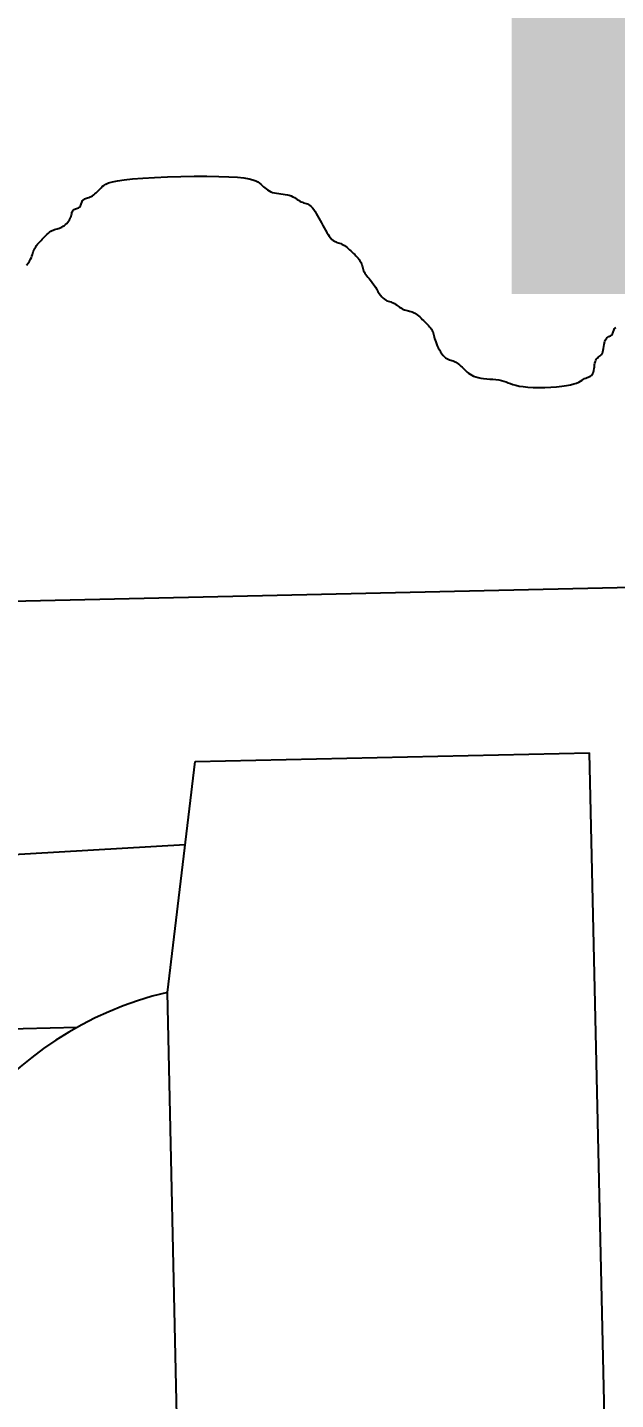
# Model space of a CAD drawing. Header units: millimetres. Extents: x 686.5 to 717.1, y 236.1 to 261.6.
# Drawn here: x 715.0469 to 715.0866, y 241.8044 to 241.8972 of the extents above; entities that cross this region are included whole.
import ezdxf

# ---------------------------------------------------------------- set-up
doc = ezdxf.new("R2010")
doc.units = ezdxf.units.MM
for name, color, linetype in [('3', 1, 'Continuous'), ('LETREROS', 31, 'Continuous'), ('MUE', 2, 'Continuous')]:
    doc.layers.add(name, color=color, linetype=linetype)

# ---------------------------------------------------------------- blocks, each defined once
blk = doc.blocks.new('ESCRITORIO1')
at = {"layer": '3', "color": 2}
for p, q in [((0.1866533235366177, 0.2695749497882574), (0.176543173336583, -0.1302972608777999)), ((0.07047036731190559, 0.2462208630150258), (0.065127988508344, 0.03492144805693087)), ((0.1106529198481709, 0.2403754489566055), (0.1131222470207831, 0.003428220654754455)), ((0.2715609455851364, 0.03880081215918807), (0.2721069968729779, 0.03834763198386426)), ((0.2721069968729779, 0.03834763198386426), (0.2726230084528325, 0.03795848118843992)), ((0.2726230084528325, 0.03795848118843992), (0.2731014482372061, 0.03764848889805705)), ((0.2731014482372061, 0.03764848889805705), (0.2735447087325298, 0.03740792823231232)), ((0.2735447087325298, 0.03740792823231232), (0.2739576635937269, 0.03722085830935384)), ((0.2739576635937269, 0.03722085830935384), (0.27434518647582, 0.03707133824737241)), ((0.27434518647582, 0.03707133824737241), (0.2747121510337251, 0.03694342716449484)), ((0.2747121510337251, 0.03694342716449484), (0.2750634309223727, 0.03682118417891544)), ((0.2750634309223727, 0.03682118417891544), (0.2754038997967783, 0.03668866840872553)), ((0.2754038997967783, 0.03668866840872553), (0.2757384313118081, 0.03652993897217982)), ((0.2757384313118081, 0.03652993897217982), (0.2760711089640324, 0.03633259005369993)), ((0.2760711089640324, 0.03633259005369993), (0.276402855616432, 0.0360983561029613)), ((0.276402855616432, 0.0360983561029613), (0.2767338039734639, 0.03583250663600168)), ((0.2767338039734639, 0.03583250663600168), (0.277064086739685, 0.03554031116879486)), ((0.277064086739685, 0.03554031116879486), (0.2773938366196091, 0.03522703921737858)), ((0.2773938366196091, 0.03522703921737858), (0.2777231863177789, 0.03489796029770531)), ((0.2777231863177789, 0.03489796029770531), (0.2780522685386728, 0.03455834392583768)), ((0.2780522685386728, 0.03455834392583768), (0.2783812159868546, 0.0342134596177246)), ((0.2783812159868546, 0.0342134596177246), (0.2787092605367363, 0.03386772082177814)), ((0.2787092605367363, 0.03386772082177814), (0.2790320307425276, 0.03352211671602134)), ((0.2790320307425276, 0.03352211671602134), (0.279344254328258, 0.03317678041085159)), ((0.279344254328258, 0.03317678041085159), (0.2796406590179998, 0.03283184501664493)), ((0.2796406590179998, 0.03283184501664493), (0.2799159725358606, 0.03248744364385558)), ((0.2799159725358606, 0.03248744364385558), (0.280164922605934, 0.03214370940284894)), ((0.280164922605934, 0.03214370940284894), (0.2803822369522422, 0.03180077540405435)), ((0.2803822369522422, 0.03180077540405435), (0.2805626432989072, 0.03145877475784786)), ((0.2805626432989072, 0.03145877475784786), (0.2807035056380514, 0.03111777395253057)), ((0.2807035056380514, 0.03111777395253057), (0.2808127330338479, 0.03077757298781592)), ((0.2808127330338479, 0.03077757298781592), (0.2809008708185772, 0.03043790524128553)), ((0.2809008708185772, 0.03043790524128553), (0.2809784643244484, 0.03009850409050685)), ((0.2809784643244484, 0.03009850409050685), (0.2810560588837276, 0.02975910291312545)), ((0.2810560588837276, 0.02975910291312545), (0.2811441998286455, 0.02941943508669453)), ((0.2811441998286455, 0.02941943508669453), (0.2812534324914608, 0.02907923398880996)), ((0.2812534324914608, 0.02907923398880996), (0.2813943022043972, 0.02873823299706046)), ((0.2813943022043972, 0.02873823299706046), (0.2815747401044106, 0.02839711033314174)), ((0.2815747401044106, 0.02839711033314174), (0.2817922205472172, 0.02806032359519151)), ((0.2817922205472172, 0.02806032359519151), (0.2820416036932443, 0.02773327522545443)), ((0.2820416036932443, 0.02773327522545443), (0.2823177497029548, 0.02742136766623204)), ((0.2823177497029548, 0.02742136766623204), (0.2826155187366908, 0.02713000335968374)), ((0.2826155187366908, 0.02713000335968374), (0.2829297709549934, 0.02686458474814302)), ((0.2829297709549934, 0.02686458474814302), (0.2832553665181976, 0.02663051427382257)), ((0.2832553665181976, 0.02663051427382257), (0.2835871655867734, 0.0264331943790026)), ((0.2835871655867734, 0.0264331943790026), (0.2839199618420523, 0.02627539294203629)), ((0.2839199618420523, 0.02627539294203629), (0.284248283048818, 0.02614933958592758)), ((0.284248283048818, 0.02614933958592758), (0.2845665904929362, 0.02604462936973206)), ((0.2845665904929362, 0.02604462936973206), (0.2848693454600877, 0.0259508573525622)), ((0.2848693454600877, 0.0259508573525622), (0.2851510092360883, 0.02585761859355529)), ((0.2851510092360883, 0.02585761859355529), (0.285406043106633, 0.02575450815180247)), ((0.285406043106633, 0.02575450815180247), (0.2856289083575092, 0.02563112108633092)), ((0.2856289083575092, 0.02563112108633092), (0.2858140662744546, 0.02547705245636678)), ((0.2858140662744546, 0.02547705245636678), (0.2859587032248641, 0.02528534341436739)), ((0.2859587032248641, 0.02528534341436739), (0.2860709059024842, 0.02506281948659961)), ((0.2860709059024842, 0.02506281948659961), (0.2861614860827331, 0.02481975229280664)), ((0.2861614860827331, 0.02481975229280664), (0.2862412555409861, 0.02456641345266064)), ((0.2862412555409861, 0.02456641345266064), (0.286321026052633, 0.0243130745858835)), ((0.286321026052633, 0.0243130745858835), (0.2864116093930775, 0.02407000731216513)), ((0.2864116093930775, 0.02407000731216513), (0.2865238173377165, 0.0238474832512523)), ((0.2865238173377165, 0.0238474832512523), (0.2866684616619111, 0.02365577402279229)), ((0.2866684616619111, 0.02365577402279229), (0.2868527501712492, 0.02350172734264078)), ((0.2868527501712492, 0.02350172734264078), (0.2870694747919984, 0.02337849531077296)), ((0.2870694747919984, 0.02337849531077296), (0.2873078234805746, 0.02327580612339375)), ((0.2873078234805746, 0.02327580612339375), (0.287556984193408, 0.02318338797659436)), ((0.287556984193408, 0.02318338797659436), (0.287806144886936, 0.02309096906657615)), ((0.287806144886936, 0.02309096906657615), (0.2880444935176243, 0.02298827758942323)), ((0.2880444935176243, 0.02298827758942323), (0.2882612180418818, 0.02286504174128723)), ((0.2882612180418818, 0.02286504174128723), (0.2884455064161386, 0.02271098971830909)), ((0.2884455064161386, 0.02271098971830909), (0.2885901283646675, 0.02251839549735735)), ((0.2885901283646675, 0.02251839549735735), (0.2887021806831171, 0.02228971617799047)), ((0.2887021806831171, 0.02228971617799047), (0.2887923419349292, 0.02202995464043056)), ((0.2887923419349292, 0.02202995464043056), (0.2888712906835735, 0.02174411376501695)), ((0.2888712906835735, 0.02174411376501695), (0.2889497054925272, 0.02143719643202502)), ((0.2889497054925272, 0.02143719643202502), (0.289038264925253, 0.02111420552171239)), ((0.289038264925253, 0.02111420552171239), (0.2891476475452066, 0.02078014391432603)), ((0.2891476475452066, 0.02078014391432603), (0.2892885319158722, 0.02044001449017685)), ((0.2892885319158722, 0.02044001449017685), (0.289468938127456, 0.02009800850120058)), ((0.289468938127456, 0.02009800850120058), (0.2896862523773009, 0.0197550706861378)), ((0.2896862523773009, 0.0197550706861378), (0.2899352023894579, 0.01941133415538587)), ((0.2899352023894579, 0.01941133415538587), (0.2902105158880488, 0.01906693201931731)), ((0.2902105158880488, 0.01906693201931731), (0.2905069205970889, 0.01872199738838631)), ((0.2905069205970889, 0.01872199738838631), (0.2908191442407144, 0.0183766633729654)), ((-0.1132140627495914, 0.01485061072053284), (0.07339296889455937, 0.01013254062718261)), ((0.2908191442407144, 0.0183766633729654), (0.2911419145429335, 0.01803106308348035)), ((0.2911419145429335, 0.01803106308348035), (0.291469959227932, 0.01768532963032499)), ((0.291469959227932, 0.01768532963032499), (0.2917977172396817, 0.01732817963464583)), ((0.2917977172396817, 0.01732817963464583), (0.2921184724021515, 0.01690266376069616)), ((0.2921184724021515, 0.01690266376069616), (0.2924252197592807, 0.01634041618350679)), ((0.2924252197592807, 0.01634041618350679), (0.2927109543549378, 0.0155730710780233)), ((0.2927109543549378, 0.0155730710780233), (0.2929686712330621, 0.01453226261927298)), ((0.2929686712330621, 0.01453226261927298), (0.2931913654375862, 0.01314962498222627)), ((0.2931913654375862, 0.01314962498222627), (0.2933720320124138, 0.01135679234191045)), ((0.2933720320124138, 0.01135679234191045), (0.2935036660014774, 0.00908539887332438)), ((0.07339296889455937, 0.01013254062718261), (0.1353706427714769, -0.0003261985298195214)), ((0.2935036660014774, 0.00908539887332438), (0.2935810072396663, 0.006301306104369075)), ((0.2935810072396663, 0.006301306104369075), (0.2936057747258545, 0.003107284974472435)), ((0.2936057747258545, 0.003107284974472435), (0.2935814322499581, -0.0003596662238614101)), ((0.1353706427714769, -0.0003261985298195214), (0.1326746027181329, -0.1069587880407745)), ((0.2935814322499581, -0.0003596662238614101), (0.293511443601794, -0.003962549198359255)), ((0.293511443601794, -0.003962549198359255), (0.2933992725712713, -0.007564365656552496)), ((0.2932483829482209, -0.01102811730608266), (0.2930622385225803, -0.01421680585458773)), ((0.2933992725712713, -0.007564365656552496), (0.2932483829482209, -0.01102811730608266)), ((0.2930622385225803, -0.01421680585458773), (0.2928443030841592, -0.01699343300960265)), ((0.2928443030841592, -0.01699343300960265), (0.2925980533181018, -0.01925527230390855)), ((0.2923270174905568, -0.02103668457054297), (0.2920347367628935, -0.02240630246776476)), ((0.2925980533181018, -0.01925527230390855), (0.2923270174905568, -0.02103668457054297)), ((0.2900334808484928, -0.02580921851600237), (0.2896935025529501, -0.02614422120303672)), ((0.2903786002714099, -0.02547961944942045), (0.2900334808484928, -0.02580921851600237)), ((0.2907239880788381, -0.02513948352634898), (0.2903786002714099, -0.02547961944942045)), ((0.2910658367930878, -0.02473071652486425), (0.2907239880788381, -0.02513948352634898)), ((0.2914006052527895, -0.02418468578673227), (0.2910658367930878, -0.02473071652486425)), ((0.2917247522965098, -0.02343275865377592), (0.2914006052527895, -0.02418468578673227)), ((0.2920347367628935, -0.02240630246776476), (0.2917247522965098, -0.02343275865377592)), ((0.2877548866038424, -0.02964540895979795), (0.2876436125992541, -0.03022081479769057)), ((0.2878867173621558, -0.02909161167944418), (0.2877548866038424, -0.02964540895979795)), ((0.2880493837681399, -0.02857022763035388), (0.2878867173621558, -0.02909161167944418)), ((0.288250595056823, -0.02808936036716858), (0.2880493837681399, -0.02857022763035388)), ((0.2884877818279321, -0.02764630896827924), (0.288250595056823, -0.02808936036716858)), ((0.2887558050222552, -0.02723567139311811), (0.2884877818279321, -0.02764630896827924)), ((0.2890495255806655, -0.02685204560093624), (0.2887558050222552, -0.02723567139311811)), ((0.2893638044439442, -0.02649002955109836), (0.2890495255806655, -0.02685204560093624)), ((0.2896935025529501, -0.02614422120303672), (0.2893638044439442, -0.02649002955109836)), ((0.2870358325952083, -0.03304380877021629), (0.2868354908853945, -0.03352469120933321)), ((0.2871985062398963, -0.03252243025035639), (0.2870358325952083, -0.03304380877021629)), ((0.2873303421687368, -0.03196863691944074), (0.2871985062398963, -0.03252243025035639)), ((0.2874416192756257, -0.03139323345122236), (0.2873303421687368, -0.03196863691944074)), ((0.2875426164544947, -0.03080702451939743), (0.2874416192756257, -0.03139323345122236)), ((0.2876436125992541, -0.03022081479769057), (0.2875426164544947, -0.03080702451939743)), ((0.2848652357582537, -0.03681324112399409), (0.2847433452435411, -0.03714759923454736)), ((0.2849976723855789, -0.0364791500374686), (0.2848652357582537, -0.03681324112399409)), ((0.2851564732604359, -0.03614572572109154), (0.2849976723855789, -0.0364791500374686)), ((0.2853530847661787, -0.0358123786716078), (0.2851564732604359, -0.03614572572109154)), ((0.2855814662802842, -0.0354745623882522), (0.2853530847661787, -0.0358123786716078)), ((0.2858312054287211, -0.0351267411209335), (0.2855814662802842, -0.0354745623882522)), ((0.2860918898374578, -0.03476337911952498), (0.2858312054287211, -0.0351267411209335)), ((0.2863531071324843, -0.03437894063385016), (0.2860918898374578, -0.03476337911952498)), ((0.2866044449398117, -0.03396788991384625), (0.2863531071324843, -0.03437894063385016)), ((0.2868354908853945, -0.03352469120933321), (0.2866044449398117, -0.03396788991384625)), ((0.2805236916085505, -0.04075281017059496), (0.2798525668508844, -0.04107328909405084)), ((0.2811737257210467, -0.04043179723907286), (0.2805236916085505, -0.04075281017059496)), ((0.2817921238464507, -0.04010998405867738), (0.2811737257210467, -0.04043179723907286)), ((0.2823683406429112, -0.03978710438864042), (0.2817921238464507, -0.04010998405867738)), ((0.2828918307684773, -0.0394628919881832), (0.2823683406429112, -0.03978710438864042)), ((0.2833520488813051, -0.0391370806165412), (0.2828918307684773, -0.0394628919881832)), ((0.283738449639479, -0.03880940403285038), (0.2833520488813051, -0.0391370806165412)), ((0.2840448816139158, -0.03847970699424152), (0.283738449639479, -0.03880940403285038)), ((0.2842827690266816, -0.03814827824894351), (0.2840448816139158, -0.03847970699424152)), ((0.2844679300126458, -0.03781551754316226), (0.2842827690266816, -0.03814827824894351)), ((0.2846161827066283, -0.0374818246229971), (0.2844679300126458, -0.03781551754316226)), ((0.2847433452435411, -0.03714759923454736), (0.2846161827066283, -0.0374818246229971)), ((0.2742969133806952, -0.04430723928449964), (0.2740590263773015, -0.04463866399865779)), ((0.2746033451753433, -0.04397754761931338), (0.2742969133806952, -0.04430723928449964)), ((0.2749897457622765, -0.04364987780953555), (0.2746033451753433, -0.04397754761931338)), ((0.2754499636796908, -0.04332407416581674), (0.2749897457622765, -0.04364987780953555)), ((0.2759734536002512, -0.04299986987492233), (0.2754499636796908, -0.04332407416581674)), ((0.2765496701964736, -0.04267699812365322), (0.2759734536002512, -0.04299986987492233)), ((0.2771680681409805, -0.04235519209875349), (0.2765496701964736, -0.04267699812365322)), ((0.277818102106302, -0.04203418498704536), (0.2771680681409805, -0.04235519209875349)), ((0.2784892267651031, -0.04171370997527291), (0.277818102106302, -0.04203418498704536)), ((0.2791708967898856, -0.04139350025020505), (0.2784892267651031, -0.04171370997527291)), ((0.2798525668508844, -0.04107328909405084), (0.2791708967898856, -0.04139350025020505)), ((0.27219515060888, -0.04796593401017191), (0.2718816934595623, -0.04829544999127222)), ((0.272487516547713, -0.04763588553415232), (0.27219515060888, -0.04796593401017191)), ((0.2727535190097967, -0.04730517107126175), (0.272487516547713, -0.04763588553415232)), ((0.2729878857288597, -0.04697365712937795), (0.2727535190097967, -0.04730517107126175)), ((0.2731853444386374, -0.04664121021654921), (0.2729878857288597, -0.04697365712937795)), ((0.2733441378949806, -0.04630778574442118), (0.2731853444386374, -0.04664121021654921)), ((0.273476568942435, -0.04597369473957258), (0.2733441378949806, -0.04630778574442118)), ((0.2735984554477398, -0.04563933713225765), (0.273476568942435, -0.04597369473957258)), ((0.2737256152775203, -0.04530511285285144), (0.2735984554477398, -0.04563933713225765)), ((0.2738738662984517, -0.04497142183152647), (0.2737256152775203, -0.04530511285285144)), ((0.2740590263773015, -0.04463866399865779), (0.2738738662984517, -0.04497142183152647)), ((0.2667498025323951, -0.051877622322273), (0.2664101701686974, -0.05195515374706261)), ((0.2670894359688134, -0.05180009016089926), (0.2667498025323951, -0.051877622322273)), ((0.2674293366625449, -0.05171201882330223), (0.2670894359688134, -0.05180009016089926)), ((0.2677697707982105, -0.05160286986989249), (0.2674293366625449, -0.05171201882330223)), ((0.2681110045604669, -0.05146210486112679), (0.2677697707982105, -0.05160286986989249)), ((0.2684532375206885, -0.05128182001329407), (0.2681110045604669, -0.05146210486112679)), ((0.2687964027975482, -0.05106465016655193), (0.2684532375206885, -0.05128182001329407)), ((0.2691403668964014, -0.05081586481687239), (0.2687964027975482, -0.05106465016655193)), ((0.2694849963227668, -0.05054073346031984), (0.2691403668964014, -0.05081586481687239)), ((0.2698301575819997, -0.0502445255928663), (0.2694849963227668, -0.05054073346031984)), ((0.2701757171795762, -0.04993251071060456), (0.2698301575819997, -0.0502445255928663)), ((0.2705215416208944, -0.04960995830947823), (0.2701757171795762, -0.04993251071060456)), ((0.2708674974113734, -0.04928213788560853), (0.2705215416208944, -0.04960995830947823)), ((0.2712125945945445, -0.04895341843698375), (0.2708674974113734, -0.04928213788560853)), ((0.27155241736601, -0.04862456696955064), (0.2712125945945445, -0.04895341843698375)), ((0.2718816934595623, -0.04829544999127222), (0.27155241736601, -0.04862456696955064)), ((0.2605195380616721, -0.05543193426973758), (0.2599547469438264, -0.05575509371914578)), ((0.2610896011872939, -0.05510890811494917), (0.2605195380616721, -0.05543193426973758)), ((0.2616491181905971, -0.0547856153177122), (0.2610896011872939, -0.05510890811494917)), ((0.2621822709415724, -0.05446165594117502), (0.2616491181905971, -0.0547856153177122)), ((0.2626767343050886, -0.05413759711155919), (0.2621822709415724, -0.05446165594117502)), ((0.263134155125833, -0.05381787420790829), (0.2626767343050886, -0.05413759711155919)), ((0.2635596732433569, -0.05350788967250253), (0.263134155125833, -0.05381787420790829)), ((0.2639584284972045, -0.05321304594752263), (0.2635596732433569, -0.05350788967250253)), ((0.2643355607269626, -0.05293874547530564), (0.2639584284972045, -0.05321304594752263)), ((0.2646962097722465, -0.05269039069809622), (0.2643355607269626, -0.05293874547530564)), ((0.2650455154725648, -0.05247338405807866), (0.2646962097722465, -0.05269039069809622)), ((0.2653886176675115, -0.05229312799755803), (0.2650455154725648, -0.05247338405807866)), ((0.2657298439208731, -0.05215236814509439), (0.2653886176675115, -0.05229312799755803)), ((0.2660702726930566, -0.05204322287479002), (0.2657298439208731, -0.05215236814509439)), ((0.2664101701686974, -0.05195515374706261), (0.2660702726930566, -0.05204322287479002)), ((0.2569378794371673, -0.05905321008172848), (0.2568054428154696, -0.05938730094561251)), ((0.2570597699366033, -0.05871885257539944), (0.2569378794371673, -0.05905321008172848)), ((0.2571869324437586, -0.05838462836365821), (0.2570597699366033, -0.05871885257539944)), ((0.2573351850886993, -0.05805093738342038), (0.2571869324437586, -0.05838462836365821)), ((0.2575203460014919, -0.05771817957163705), (0.2573351850886993, -0.05805093738342038)), ((0.2577582333121384, -0.05738675486524869), (0.2575203460014919, -0.05771817957163705)), ((0.2580646651506839, -0.05705706320117443), (0.2577582333121384, -0.05738675486524869)), ((0.2584501869371394, -0.05672937120409927), (0.2580646651506839, -0.05705706320117443)), ((0.2589042532515506, -0.05640341224937018), (0.2584501869371394, -0.05672937120409927)), ((0.2594110459637662, -0.0560787864000325), (0.2589042532515506, -0.05640341224937018)), ((0.2599547469438264, -0.05575509371914578), (0.2594110459637662, -0.0560787864000325)), ((0.2544944429641447, -0.06304073445765113), (0.2543892494374376, -0.06337552284043113)), ((0.2546207281894581, -0.06270648010955071), (0.2544944429641447, -0.06304073445765113)), ((0.2547786504359379, -0.06237302680017365), (0.2546207281894581, -0.06270648010955071)), ((0.2549752398739713, -0.06204055256297281), (0.2547786504359379, -0.06237302680017365)), ((0.2552034660650264, -0.06170887954865734), (0.2549752398739713, -0.06204055256297281)), ((0.2554527834183133, -0.06137774093733839), (0.2552034660650264, -0.06170887954865734)), ((0.2557126463430563, -0.06104686990918395), (0.2554527834183133, -0.06137774093733839)), ((0.255972509248501, -0.06071599964424834), (0.2557126463430563, -0.06104686990918395)), ((0.2562218265439, -0.0603848633227031), (0.255972509248501, -0.06071599964424834)), ((0.2564500526384634, -0.06005319412465937), (0.2562218265439, -0.0603848633227031)), ((0.2566466419414084, -0.05972072523022476), (0.2564500526384634, -0.06005319412465937)), ((0.2568054428154696, -0.05938730094561251), (0.2566466419414084, -0.05972072523022476)), ((0.252506919723352, -0.06670238135733797), (0.2521776436877019, -0.06703149604584269)), ((0.2528203768533714, -0.0663728661394849), (0.252506919723352, -0.06670238135733797)), ((0.2531127428115383, -0.06604281690021807), (0.2528203768533714, -0.0663728661394849)), ((0.2533787453315099, -0.0657121001475538), (0.2531127428115383, -0.06604281690021807)), ((0.2536131121470646, -0.06538058238942668), (0.2533787453315099, -0.0657121001475538)), ((0.2538105709919023, -0.06504813013380328), (0.2536131121470646, -0.06538058238942668)), ((0.253968485864597, -0.06471467663801889), (0.2538105709919023, -0.06504813013380328)), ((0.2540947658228845, -0.06438042215674855), (0.253968485864597, -0.06471467663801889)), ((0.2541999561894031, -0.06404563369404315), (0.2540947658228845, -0.06438042215674855)), ((0.2542946022867199, -0.06371057825394644), (0.2541999561894031, -0.06404563369404315)), ((0.2543892494374376, -0.06337552284043113), (0.2542946022867199, -0.06371057825394644)), ((0.2465057725746576, -0.07044526463554135), (0.2460537472276556, -0.07055158813631834)), ((0.2469256287752799, -0.0703592177450787), (0.2465057725746576, -0.07044526463554135)), ((0.2473188553338019, -0.07028304254402329), (0.2469256287752799, -0.0703592177450787)), ((0.2476909917545385, -0.07020633411149291), (0.2473188553338019, -0.07028304254402329)), ((0.2480475775418185, -0.07011868752651651), (0.2476909917545385, -0.07020633411149291)), ((0.2483941521998645, -0.07000969786818345), (0.2480475775418185, -0.07011868752651651)), ((0.2487362552330055, -0.06986896021558309), (0.2483941521998645, -0.07000969786818345)), ((0.2490784806034725, -0.06968868198590883), (0.2487362552330055, -0.06986896021558309)), ((0.2494216401050409, -0.06947151994876677), (0.2490784806034725, -0.06968868198590883)), ((0.2497655999894732, -0.06922274321194521), (0.2494216401050409, -0.06947151994876677)), ((0.2501102265084683, -0.06894762088311879), (0.2497655999894732, -0.06922274321194521)), ((0.250455385913753, -0.06865142207002961), (0.2501102265084683, -0.06894762088311879)), ((0.250800944457076, -0.06833941588049441), (0.250455385913753, -0.06865142207002961)), ((0.2511467683901216, -0.06801687142219137), (0.250800944457076, -0.06833941588049441)), ((0.2514927239646596, -0.06768905780288748), (0.2511467683901216, -0.06801687142219137)), ((0.2518378210127494, -0.06736034369700405), (0.2514927239646596, -0.06768905780288748)), ((0.2521776436877019, -0.06703149604584269), (0.2518378210127494, -0.06736034369700405)), ((0.2405800417381414, -0.07416198277547537), (0.240452879001019, -0.07449621608263968)), ((0.2407282946130422, -0.07382828269978958), (0.2405800417381414, -0.07416198277547537)), ((0.2409134557461527, -0.07349551617419081), (0.2407282946130422, -0.07382828269978958)), ((0.241151343257819, -0.07316408351724135), (0.2409134557461527, -0.07349551617419081)), ((0.2414577752684082, -0.07283438504748574), (0.241151343257819, -0.07316408351724135)), ((0.2418432749871826, -0.07250756586269347), (0.2414577752684082, -0.07283438504748574)), ((0.242297185978515, -0.07218775017697254), (0.2418432749871826, -0.07250756586269347)), ((0.2428035568956091, -0.07187980698363816), (0.242297185978515, -0.07218775017697254)), ((0.2433464363916755, -0.07158860527600908), (0.2428035568956091, -0.07187980698363816)), ((0.2439098731199394, -0.07131901404736851), (0.2433464363916755, -0.07158860527600908)), ((0.2444779157336328, -0.07107590229101035), (0.2439098731199394, -0.07131901404736851)), ((0.2450346128858811, -0.07086413900027111), (0.2444779157336328, -0.07107590229101035)), ((0.2455640132299948, -0.07068859316838427), (0.2450346128858811, -0.07086413900027111)), ((0.2460537472276556, -0.07055158813631834), (0.2455640132299948, -0.07068859316838427)), ((0.2380669349907194, -0.07781032411610767), (0.2377218359675268, -0.07813903817202572)), ((0.2384067630643827, -0.07748147660141314), (0.2380669349907194, -0.07781032411610767)), ((0.2387360471321998, -0.07715236211599219), (0.2384067630643827, -0.07748147660141314)), ((0.2390495141378821, -0.07682284714785936), (0.2387360471321998, -0.07715236211599219)), ((0.2393418910250489, -0.07649279818491195), (0.2390495141378821, -0.07682284714785936)), ((0.2396079047374116, -0.07616208171523198), (0.2393418910250489, -0.07649279818491195)), ((0.239842282218639, -0.07583056422677004), (0.2396079047374116, -0.07616208171523198)), ((0.2400397504124214, -0.07549811220749092), (0.239842282218639, -0.07583056422677004)), ((0.2401985514585192, -0.07516468111725771), (0.2400397504124214, -0.07549811220749092)), ((0.240330988281265, -0.07483058230278061), (0.2401985514585192, -0.07516468111725771)), ((0.240452879001019, -0.07449621608263968), (0.240330988281265, -0.07483058230278061)), ((0.2355862161184916, -0.08104994975977675), (0.2353812524583176, -0.08167922916835124)), ((0.2358262226473471, -0.08049537254354888), (0.2355862161184916, -0.08104994975977675)), ((0.2360962662217361, -0.08000482578543355), (0.2358262226473471, -0.08049537254354888)), ((0.236391341018539, -0.079567637751353), (0.2360962662217361, -0.08000482578543355)), ((0.2367064412146433, -0.07917313670710158), (0.236391341018539, -0.079567637751353)), ((0.2370365609869296, -0.07881065091854467), (0.2367064412146433, -0.07917313670710158)), ((0.2373766945122782, -0.07846950865159741), (0.2370365609869296, -0.07881065091854467)), ((0.2377218359675268, -0.07813903817202572), (0.2373766945122782, -0.07846950865159741)), ((0.23485174819956, -0.08481530770271206), (0.2347444005921204, -0.08565268599038589)), ((0.2349590947536058, -0.08397792938840354), (0.23485174819956, -0.08481530770271206)), ((0.2350764526905493, -0.0831618945357242), (0.2349590947536058, -0.08397792938840354)), ((0.2352138344466752, -0.08238854663295214), (0.2350764526905493, -0.0831618945357242)), ((0.2353812524583176, -0.08167922916835124), (0.2352138344466752, -0.08238854663295214)), ((0.2341180218142469, -0.08858507816711736), (0.2338833787784225, -0.08917054740167885)), ((0.2343222270864018, -0.08795138581096396), (0.2341180218142469, -0.08858507816711736)), ((0.2344896524718294, -0.08724206853279881), (0.2343222270864018, -0.08795138581096396)), ((0.2346270394949812, -0.08646872076316825), (0.2344896524718294, -0.08724206853279881)), ((0.2347444005921204, -0.08565268599038589), (0.2346270394949812, -0.08646872076316825)), ((0.232590053366728, -0.09267482678394856), (0.2323746574823531, -0.09375112530900154)), ((0.232832689696977, -0.09177321028591479), (0.232590053366728, -0.09267482678394856)), ((0.2330929534382022, -0.09100912495676639), (0.232832689696977, -0.09177321028591479)), ((0.2333612315554845, -0.0903454199384015), (0.2330929534382022, -0.09100912495676639)), ((0.2336279110138548, -0.08974494437275027), (0.2333612315554845, -0.0903454199384015)), ((0.2338833787784225, -0.08917054740167885), (0.2336279110138548, -0.08974494437275027)), ((0.2321947349438673, -0.09502428297744814), (0.232052998111584, -0.09645658193876727)), ((0.2323746574823531, -0.09375112530900154), (0.2321947349438673, -0.09502428297744814)), ((-0.1783371166887662, -0.09909533788518843), (0.1326746027181329, -0.1069587880407745)), ((0.2318894104672111, -0.09958783737132393), (0.2318702241058759, -0.1011814106581284)), ((0.2319507792109121, -0.09799533060082766), (0.2318894104672111, -0.09958783737132393)), ((0.232052998111584, -0.09645658193876727), (0.2319507792109121, -0.09799533060082766)), ((0.2318702241058759, -0.1011814106581284), (0.2318945523523013, -0.1027233588689924)), ((0.2318945523523013, -0.1027233588689924), (0.2319637274318964, -0.104160990411728)), ((0.2319637274318964, -0.104160990411728), (0.2320790815700207, -0.105441613694115)), ((0.2320790815700207, -0.105441613694115), (0.2322398563356529, -0.1065256656156244)), ((0.2322398563356529, -0.1065256656156244), (0.2324369306720868, -0.1074260970424277)), ((0.2324369306720868, -0.1074260970424277), (0.2326590928662498, -0.1081689873323874)), ((0.2326590928662498, -0.1081689873323874), (0.2328951312050123, -0.1087804158433272)), ((0.2328951312050123, -0.1087804158433272), (0.2331338339752307, -0.1092864619331095)), ((0.2331338339752307, -0.1092864619331095), (0.2333639894638395, -0.109713204959565)), ((0.2333639894638395, -0.109713204959565), (0.2335743859577022, -0.1100867242805776)), ((0.2335743859577022, -0.1100867242805776), (0.2337538117437035, -0.1104330992539246)), ((0.2337538117437035, -0.1104330992539246), (0.2338955822878006, -0.1107732510836286)), ((0.2338955822878006, -0.1107732510836286), (0.234011121772177, -0.1111074683578046)), ((0.234011121772177, -0.1111074683578046), (0.2341163815581098, -0.1114308815107137)), ((0.2341163815581098, -0.1114308815107137), (0.2342273130068975, -0.1117386209766629)), ((0.2342273130068975, -0.1117386209766629), (0.2343598674797605, -0.1120258171898492)), ((0.2343598674797605, -0.1120258171898492), (0.2345299963379333, -0.1122876005845903)), ((0.2345299963379333, -0.1122876005845903), (0.2347536509427428, -0.1125191015951046)), ((0.2347536509427428, -0.1125191015951046), (0.2350467826554095, -0.1127154506557133)), ((0.2350467826554095, -0.1127154506557133), (0.235419124758252, -0.1128742573262471)), ((0.235419124758252, -0.1128742573262471), (0.2358555382177485, -0.1130030476692312)), ((0.2358555382177485, -0.1130030476692312), (0.2363346659214898, -0.113111826872732)), ((0.2363346659214898, -0.113111826872732), (0.2368351507569884, -0.1132106001248552)), ((0.2368351507569884, -0.1132106001248552), (0.237335635611764, -0.1133093726137595)), ((0.237335635611764, -0.1133093726137595), (0.2378147633733647, -0.1134181495274866)), ((0.2378147633733647, -0.1134181495274866), (0.2382511769293814, -0.1135469360541954)), ((0.2382511769293814, -0.1135469360541954), (0.2386235191673123, -0.1137057373819914)), ((0.2386235191673123, -0.1137057373819914), (0.2389175520113938, -0.1139012236680017)), ((0.2389175520113938, -0.1139012236680017), (0.2391475135325649, -0.1141267249459474)), ((0.2391475135325649, -0.1141267249459474), (0.239334760838446, -0.114372236218454)), ((0.239334760838446, -0.114372236218454), (0.2395006510367352, -0.1146277524882713)), ((0.2395006510367352, -0.1146277524882713), (0.2396665412350032, -0.1148832687580921)), ((0.2396665412350032, -0.1148832687580921), (0.2398537885409127, -0.1151287800306271)), ((0.2398537885409127, -0.1151287800306271), (0.2400837500620838, -0.1153542813085409)), ((0.2400837500620838, -0.1153542813085409), (0.2403777829061369, -0.115549767594608)), ((0.2403777829061369, -0.115549767594608), (0.2407501251448707, -0.1157085688905823)), ((0.2407501251448707, -0.1157085688905823), (0.2411865387065149, -0.1158373551946532)), ((0.2411865387065149, -0.1158373551946532), (0.2416656664834207, -0.1159461315041561)), ((0.2416656664834207, -0.1159461315041561), (0.2421661513679467, -0.1160449028163519)), ((0.2421661513679467, -0.1160449028163519), (0.2426666362524941, -0.1161436741285442)), ((0.2426666362524941, -0.1161436741285442), (0.2431457640293715, -0.1162524504380507)), ((0.2431457640293715, -0.1162524504380507), (0.2435821775910156, -0.11638123674215)), ((0.2435821775910156, -0.11638123674215), (0.2439545198297495, -0.1165400380380959)), ((0.2439545198297495, -0.1165400380380959), (0.2442476738741846, -0.1167355021050724)), ((0.2442476738741846, -0.1167355021050724), (0.2444714837979234, -0.1169608478493629)), ((0.2444714837979234, -0.1169608478493629), (0.2446420339107931, -0.1172059369592056)), ((0.2446420339107931, -0.1172059369592056), (0.2447754085226848, -0.1174606311227286)), ((0.2447754085226848, -0.1174606311227286), (0.2448876919433545, -0.1177147920281101)), ((0.2448876919433545, -0.1177147920281101), (0.2449949684826507, -0.1179582813635065)), ((0.2449949684826507, -0.1179582813635065), (0.2451133224504787, -0.1181809608171349)), ((0.2451133224504787, -0.1181809608171349), (0.2452588381566088, -0.1183726920771129)), ((0.2452588381566088, -0.1183726920771129), (0.2454431172739362, -0.1185267384880149)), ((0.2454431172739362, -0.1185267384880149), (0.2456598309273801, -0.1186499700198347)), ((0.2456598309273801, -0.1186499700198347), (0.2458981676049063, -0.1187526582988951)), ((0.2458981676049063, -0.1187526582988951), (0.2461473157944738, -0.1188450749516008)), ((0.2461473157944738, -0.1188450749516008), (0.2463964639840412, -0.1189374916043384)), ((0.2463964639840412, -0.1189374916043384), (0.2466348006615675, -0.1190401798834237)), ((0.2466348006615675, -0.1190401798834237), (0.2468515143150185, -0.1191634114152187)), ((0.2468515143150185, -0.1191634114152187), (0.2470357934323175, -0.1193174578261207)), ((0.2470357934323175, -0.1193174578261207), (0.247181286934044, -0.1195100673047627))]:
    blk.add_line(p, q, dxfattribs=at)
blk.add_arc((-0.02041275046686053, -0.007371357666404066), 0.09542483660130933, 10.56968533603314, 166.5336615060541, dxfattribs=at)

msp = doc.modelspace()

# ---------------------------------------------------------------- block references
at = {"layer": 'MUE', "xscale": 0.2499999999999861, "yscale": 0.25, "zscale": 0.25, "rotation": 92.72786182602249}
msp.add_blockref('ESCRITORIO1', (715.059748829107, 241.8137360339031), dxfattribs=at)

# ---------------------------------------------------------------- texts
at = {"layer": 'LETREROS', "color": 1}
msp.add_text('DORMITÓRIO', height=0.075, dxfattribs=at).set_placement((715.0713950612345, 241.8791482974087))

doc.saveas('drawing.dxf')
